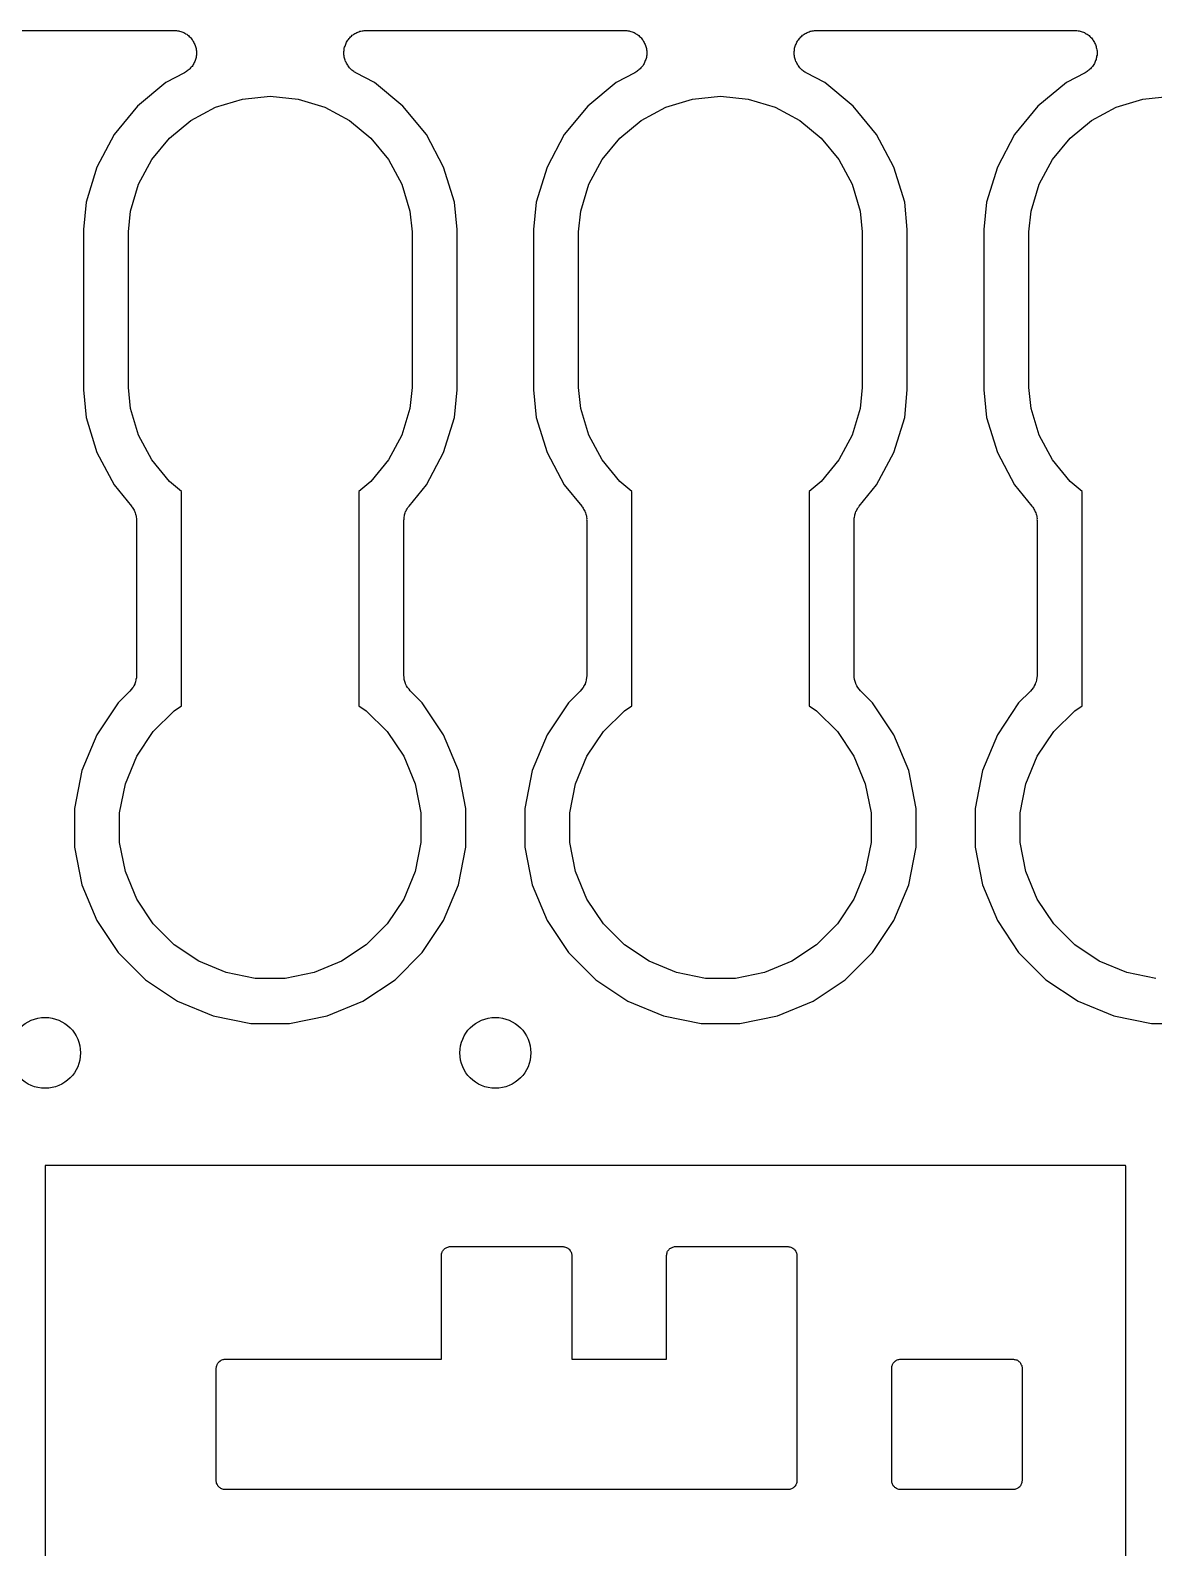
# Model space of a CAD drawing. Extents: x 94.3 to 145.3, y -143.8 to -113.4.
# Drawn here: x 99.61 to 105.95, y -131.06 to -122.5 of the extents above; entities that cross this region are included whole.
import ezdxf

# ---------------------------------------------------------------- set-up
doc = ezdxf.new("R2010")
doc.units = 0
doc.layers.add('BLACK', color=7, linetype='CONTINUOUS')

msp = doc.modelspace()

# ---------------------------------------------------------------- linework, layer by layer
at = {"layer": 'BLACK', "linetype": 'CONTINUOUS'}
for p, q in [((98.9678, -122.503), (100.422, -122.503)), ((100.422, -122.503), (100.424, -122.503)), ((100.424, -122.503), (100.43, -122.504)), ((100.43, -122.504), (100.436, -122.504)), ((100.436, -122.504), (100.442, -122.505)), ((100.442, -122.505), (100.449, -122.506)), ((100.449, -122.506), (100.454, -122.508)), ((100.454, -122.508), (100.46, -122.509)), ((100.46, -122.509), (100.466, -122.511)), ((100.466, -122.511), (100.472, -122.513)), ((100.472, -122.513), (100.478, -122.516)), ((100.478, -122.516), (100.483, -122.519)), ((100.483, -122.519), (100.488, -122.522)), ((100.488, -122.522), (100.494, -122.525)), ((100.494, -122.525), (100.499, -122.529)), ((100.499, -122.529), (100.504, -122.533)), ((100.504, -122.533), (100.508, -122.537)), ((100.508, -122.537), (100.513, -122.541)), ((100.513, -122.541), (100.517, -122.546)), ((101.414, -122.545), (101.418, -122.54)), ((101.418, -122.54), (101.423, -122.536)), ((101.423, -122.536), (101.428, -122.531)), ((101.428, -122.531), (101.433, -122.528)), ((101.433, -122.528), (101.437, -122.524)), ((101.437, -122.524), (101.443, -122.521)), ((101.443, -122.521), (101.448, -122.518)), ((101.448, -122.518), (101.454, -122.515)), ((101.454, -122.515), (101.459, -122.513)), ((101.459, -122.513), (101.465, -122.511)), ((101.465, -122.511), (101.471, -122.508)), ((101.471, -122.508), (101.477, -122.507)), ((101.477, -122.507), (101.483, -122.505)), ((101.483, -122.505), (101.489, -122.505)), ((101.489, -122.505), (101.496, -122.504)), ((101.496, -122.504), (101.502, -122.504)), ((101.502, -122.504), (101.508, -122.503)), ((101.508, -122.503), (102.962, -122.503)), ((102.962, -122.503), (102.964, -122.503)), ((102.964, -122.503), (102.97, -122.504)), ((102.97, -122.504), (102.976, -122.504)), ((102.976, -122.504), (102.982, -122.505)), ((102.982, -122.505), (102.989, -122.506)), ((102.989, -122.506), (102.994, -122.508)), ((102.994, -122.508), (103, -122.509)), ((103, -122.509), (103.006, -122.511)), ((103.006, -122.511), (103.012, -122.513)), ((103.012, -122.513), (103.018, -122.516)), ((103.018, -122.516), (103.023, -122.519)), ((103.023, -122.519), (103.028, -122.522)), ((103.028, -122.522), (103.034, -122.525)), ((103.034, -122.525), (103.039, -122.529)), ((103.039, -122.529), (103.044, -122.533)), ((103.044, -122.533), (103.048, -122.537)), ((103.048, -122.537), (103.053, -122.541)), ((103.053, -122.541), (103.057, -122.546)), ((103.954, -122.545), (103.958, -122.54)), ((103.958, -122.54), (103.963, -122.536)), ((103.963, -122.536), (103.968, -122.531)), ((103.968, -122.531), (103.973, -122.528)), ((103.973, -122.528), (103.977, -122.524)), ((103.977, -122.524), (103.983, -122.521)), ((103.983, -122.521), (103.988, -122.518)), ((103.988, -122.518), (103.994, -122.515)), ((103.994, -122.515), (103.999, -122.513)), ((103.999, -122.513), (104.005, -122.511)), ((104.005, -122.511), (104.011, -122.508)), ((104.011, -122.508), (104.017, -122.507)), ((104.017, -122.507), (104.023, -122.505)), ((104.023, -122.505), (104.029, -122.505)), ((104.029, -122.505), (104.036, -122.504)), ((104.036, -122.504), (104.042, -122.504)), ((104.042, -122.504), (104.048, -122.503)), ((104.048, -122.503), (105.502, -122.503)), ((105.502, -122.503), (105.504, -122.503)), ((105.504, -122.503), (105.51, -122.504)), ((105.51, -122.504), (105.516, -122.504)), ((105.516, -122.504), (105.522, -122.505)), ((105.522, -122.505), (105.529, -122.506)), ((105.529, -122.506), (105.534, -122.508)), ((105.534, -122.508), (105.54, -122.509)), ((105.54, -122.509), (105.546, -122.511)), ((105.546, -122.511), (105.552, -122.513)), ((105.552, -122.513), (105.558, -122.516)), ((105.558, -122.516), (105.563, -122.519)), ((105.563, -122.519), (105.568, -122.522)), ((105.568, -122.522), (105.574, -122.525)), ((105.574, -122.525), (105.579, -122.529)), ((105.579, -122.529), (105.584, -122.533)), ((105.584, -122.533), (105.588, -122.537)), ((105.588, -122.537), (105.593, -122.541)), ((105.593, -122.541), (105.597, -122.546)), ((100.517, -122.546), (100.521, -122.55)), ((100.521, -122.55), (100.525, -122.556)), ((100.525, -122.556), (100.528, -122.56)), ((100.528, -122.56), (100.531, -122.566)), ((100.531, -122.566), (100.535, -122.571)), ((100.535, -122.571), (100.537, -122.577)), ((100.537, -122.577), (100.54, -122.582)), ((100.54, -122.582), (100.542, -122.588)), ((100.542, -122.588), (100.544, -122.594)), ((100.544, -122.594), (100.545, -122.6)), ((100.545, -122.6), (100.547, -122.606)), ((100.547, -122.606), (100.548, -122.612)), ((100.548, -122.612), (100.549, -122.618)), ((100.549, -122.618), (100.549, -122.625)), ((100.549, -122.625), (100.549, -122.631)), ((101.381, -122.623), (101.382, -122.616)), ((101.381, -122.629), (101.381, -122.623)), ((101.381, -122.635), (101.381, -122.629)), ((101.382, -122.616), (101.383, -122.611)), ((101.383, -122.604), (101.385, -122.598)), ((101.383, -122.611), (101.383, -122.604)), ((101.385, -122.598), (101.387, -122.592)), ((101.387, -122.592), (101.389, -122.587)), ((101.389, -122.587), (101.391, -122.581)), ((101.391, -122.581), (101.394, -122.575)), ((101.394, -122.575), (101.396, -122.569)), ((101.396, -122.569), (101.4, -122.564)), ((101.4, -122.564), (101.402, -122.559)), ((101.402, -122.559), (101.407, -122.554)), ((101.407, -122.554), (101.41, -122.549)), ((101.41, -122.549), (101.414, -122.545)), ((103.057, -122.546), (103.061, -122.55)), ((103.061, -122.55), (103.065, -122.556)), ((103.065, -122.556), (103.068, -122.56)), ((103.068, -122.56), (103.071, -122.566)), ((103.071, -122.566), (103.075, -122.571)), ((103.075, -122.571), (103.077, -122.577)), ((103.077, -122.577), (103.08, -122.582)), ((103.08, -122.582), (103.082, -122.588)), ((103.082, -122.588), (103.084, -122.594)), ((103.084, -122.594), (103.085, -122.6)), ((103.085, -122.6), (103.087, -122.606)), ((103.087, -122.606), (103.088, -122.612)), ((103.088, -122.612), (103.089, -122.618)), ((103.089, -122.618), (103.089, -122.625)), ((103.089, -122.625), (103.089, -122.631)), ((103.921, -122.623), (103.922, -122.616)), ((103.921, -122.629), (103.921, -122.623)), ((103.921, -122.635), (103.921, -122.629)), ((103.922, -122.616), (103.923, -122.611)), ((103.923, -122.604), (103.925, -122.598)), ((103.923, -122.611), (103.923, -122.604)), ((103.925, -122.598), (103.927, -122.592)), ((103.927, -122.592), (103.929, -122.587)), ((103.929, -122.587), (103.931, -122.581)), ((103.931, -122.581), (103.934, -122.575)), ((103.934, -122.575), (103.936, -122.569)), ((103.936, -122.569), (103.94, -122.564)), ((103.94, -122.564), (103.942, -122.559)), ((103.942, -122.559), (103.947, -122.554)), ((103.947, -122.554), (103.95, -122.549)), ((103.95, -122.549), (103.954, -122.545)), ((105.597, -122.546), (105.601, -122.55)), ((105.601, -122.55), (105.605, -122.556)), ((105.605, -122.556), (105.608, -122.56)), ((105.608, -122.56), (105.611, -122.566)), ((105.611, -122.566), (105.615, -122.571)), ((105.615, -122.571), (105.617, -122.577)), ((105.617, -122.577), (105.62, -122.582)), ((105.62, -122.582), (105.622, -122.588)), ((105.622, -122.588), (105.624, -122.594)), ((105.624, -122.594), (105.625, -122.6)), ((105.625, -122.6), (105.627, -122.606)), ((105.627, -122.606), (105.628, -122.612)), ((105.628, -122.612), (105.629, -122.618)), ((105.629, -122.618), (105.629, -122.625)), ((105.629, -122.625), (105.629, -122.631)), ((100.516, -122.715), (100.512, -122.72)), ((100.52, -122.711), (100.516, -122.715)), ((100.524, -122.706), (100.52, -122.711)), ((100.528, -122.701), (100.524, -122.706)), ((100.531, -122.695), (100.528, -122.701)), ((100.534, -122.69), (100.531, -122.695)), ((100.536, -122.685), (100.534, -122.69)), ((100.539, -122.679), (100.536, -122.685)), ((100.541, -122.673), (100.539, -122.679)), ((100.544, -122.667), (100.541, -122.673)), ((100.545, -122.661), (100.544, -122.667)), ((100.547, -122.656), (100.545, -122.661)), ((100.549, -122.643), (100.547, -122.649)), ((100.547, -122.649), (100.547, -122.656)), ((100.549, -122.631), (100.549, -122.637)), ((100.549, -122.637), (100.549, -122.643)), ((101.381, -122.641), (101.381, -122.635)), ((101.382, -122.647), (101.381, -122.641)), ((101.383, -122.654), (101.382, -122.647)), ((101.385, -122.66), (101.383, -122.654)), ((101.386, -122.666), (101.385, -122.66)), ((101.388, -122.671), (101.386, -122.666)), ((101.39, -122.678), (101.388, -122.671)), ((101.393, -122.683), (101.39, -122.678)), ((101.395, -122.689), (101.393, -122.683)), ((101.399, -122.694), (101.395, -122.689)), ((101.402, -122.7), (101.399, -122.694)), ((101.405, -122.704), (101.402, -122.7)), ((101.409, -122.709), (101.405, -122.704)), ((101.413, -122.714), (101.409, -122.709)), ((101.417, -122.719), (101.413, -122.714)), ((103.056, -122.715), (103.052, -122.72)), ((103.06, -122.711), (103.056, -122.715)), ((103.064, -122.706), (103.06, -122.711)), ((103.068, -122.701), (103.064, -122.706)), ((103.071, -122.695), (103.068, -122.701)), ((103.074, -122.69), (103.071, -122.695)), ((103.076, -122.685), (103.074, -122.69)), ((103.079, -122.679), (103.076, -122.685)), ((103.081, -122.673), (103.079, -122.679)), ((103.084, -122.667), (103.081, -122.673)), ((103.085, -122.661), (103.084, -122.667)), ((103.087, -122.656), (103.085, -122.661)), ((103.089, -122.643), (103.087, -122.649)), ((103.087, -122.649), (103.087, -122.656)), ((103.089, -122.631), (103.089, -122.637)), ((103.089, -122.637), (103.089, -122.643)), ((103.921, -122.641), (103.921, -122.635)), ((103.922, -122.647), (103.921, -122.641)), ((103.923, -122.654), (103.922, -122.647)), ((103.925, -122.66), (103.923, -122.654)), ((103.926, -122.666), (103.925, -122.66)), ((103.928, -122.671), (103.926, -122.666)), ((103.93, -122.678), (103.928, -122.671)), ((103.933, -122.683), (103.93, -122.678)), ((103.935, -122.689), (103.933, -122.683)), ((103.939, -122.694), (103.935, -122.689)), ((103.942, -122.7), (103.939, -122.694)), ((103.945, -122.704), (103.942, -122.7)), ((103.949, -122.709), (103.945, -122.704)), ((103.953, -122.714), (103.949, -122.709)), ((103.957, -122.719), (103.953, -122.714)), ((105.596, -122.715), (105.592, -122.72)), ((105.6, -122.711), (105.596, -122.715)), ((105.604, -122.706), (105.6, -122.711)), ((105.608, -122.701), (105.604, -122.706)), ((105.611, -122.695), (105.608, -122.701)), ((105.614, -122.69), (105.611, -122.695)), ((105.616, -122.685), (105.614, -122.69)), ((105.619, -122.679), (105.616, -122.685)), ((105.621, -122.673), (105.619, -122.679)), ((105.624, -122.667), (105.621, -122.673)), ((105.625, -122.661), (105.624, -122.667)), ((105.627, -122.656), (105.625, -122.661)), ((105.629, -122.643), (105.627, -122.649)), ((105.627, -122.649), (105.627, -122.656)), ((105.629, -122.631), (105.629, -122.637)), ((105.629, -122.637), (105.629, -122.643)), ((100.377, -122.798), (100.216, -122.93)), ((100.482, -122.742), (100.377, -122.798)), ((100.487, -122.739), (100.482, -122.742)), ((100.493, -122.736), (100.487, -122.739)), ((100.497, -122.732), (100.493, -122.736)), ((100.503, -122.728), (100.497, -122.732)), ((100.507, -122.724), (100.503, -122.728)), ((100.512, -122.72), (100.507, -122.724)), ((101.422, -122.723), (101.417, -122.719)), ((101.426, -122.727), (101.422, -122.723)), ((101.431, -122.731), (101.426, -122.727)), ((101.436, -122.735), (101.431, -122.731)), ((101.441, -122.738), (101.436, -122.735)), ((101.446, -122.741), (101.441, -122.738)), ((101.448, -122.742), (101.446, -122.741)), ((101.553, -122.798), (101.448, -122.742)), ((101.714, -122.93), (101.553, -122.798)), ((102.917, -122.798), (102.756, -122.93)), ((103.022, -122.742), (102.917, -122.798)), ((103.027, -122.739), (103.022, -122.742)), ((103.033, -122.736), (103.027, -122.739)), ((103.037, -122.732), (103.033, -122.736)), ((103.043, -122.728), (103.037, -122.732)), ((103.047, -122.724), (103.043, -122.728)), ((103.052, -122.72), (103.047, -122.724)), ((103.962, -122.723), (103.957, -122.719)), ((103.966, -122.727), (103.962, -122.723)), ((103.971, -122.731), (103.966, -122.727)), ((103.976, -122.735), (103.971, -122.731)), ((103.981, -122.738), (103.976, -122.735)), ((103.986, -122.741), (103.981, -122.738)), ((103.988, -122.742), (103.986, -122.741)), ((104.093, -122.798), (103.988, -122.742)), ((104.254, -122.93), (104.093, -122.798)), ((105.457, -122.798), (105.296, -122.93)), ((105.562, -122.742), (105.457, -122.798)), ((105.567, -122.739), (105.562, -122.742)), ((105.573, -122.736), (105.567, -122.739)), ((105.577, -122.732), (105.573, -122.736)), ((105.583, -122.728), (105.577, -122.732)), ((105.587, -122.724), (105.583, -122.728)), ((105.592, -122.72), (105.587, -122.724)), ((100.808, -122.891), (100.965, -122.875)), ((100.965, -122.875), (101.122, -122.891)), ((103.348, -122.891), (103.505, -122.875)), ((103.505, -122.875), (103.662, -122.891)), ((105.888, -122.891), (106.045, -122.875)), ((100.216, -122.93), (100.084, -123.091)), ((100.518, -123.011), (100.657, -122.936)), ((100.657, -122.936), (100.808, -122.891)), ((101.122, -122.891), (101.273, -122.936)), ((101.273, -122.936), (101.412, -123.011)), ((101.846, -123.091), (101.714, -122.93)), ((102.756, -122.93), (102.624, -123.091)), ((103.058, -123.011), (103.197, -122.936)), ((103.197, -122.936), (103.348, -122.891)), ((103.662, -122.891), (103.813, -122.936)), ((103.813, -122.936), (103.952, -123.011)), ((104.386, -123.091), (104.254, -122.93)), ((105.296, -122.93), (105.164, -123.091)), ((105.598, -123.011), (105.737, -122.936)), ((105.737, -122.936), (105.888, -122.891)), ((100.397, -123.111), (100.518, -123.011)), ((101.412, -123.011), (101.533, -123.111)), ((102.937, -123.111), (103.058, -123.011)), ((103.952, -123.011), (104.073, -123.111)), ((105.477, -123.111), (105.598, -123.011)), ((100.084, -123.091), (99.9865, -123.274)), ((100.297, -123.232), (100.397, -123.111)), ((101.533, -123.111), (101.633, -123.232)), ((101.943, -123.274), (101.846, -123.091)), ((102.624, -123.091), (102.527, -123.274)), ((102.837, -123.232), (102.937, -123.111)), ((104.073, -123.111), (104.173, -123.232)), ((104.483, -123.274), (104.386, -123.091)), ((105.164, -123.091), (105.067, -123.274)), ((105.377, -123.232), (105.477, -123.111)), ((99.9865, -123.274), (99.9262, -123.472)), ((100.222, -123.371), (100.297, -123.232)), ((101.633, -123.232), (101.708, -123.371)), ((102.004, -123.472), (101.943, -123.274)), ((102.527, -123.274), (102.466, -123.472)), ((102.762, -123.371), (102.837, -123.232)), ((104.173, -123.232), (104.248, -123.371)), ((104.544, -123.472), (104.483, -123.274)), ((105.067, -123.274), (105.006, -123.472)), ((105.302, -123.371), (105.377, -123.232)), ((100.177, -123.522), (100.222, -123.371)), ((101.708, -123.371), (101.753, -123.522)), ((102.717, -123.522), (102.762, -123.371)), ((104.248, -123.371), (104.293, -123.522)), ((105.257, -123.522), (105.302, -123.371)), ((99.9262, -123.472), (99.911, -123.627)), ((102.019, -123.627), (102.004, -123.472)), ((102.466, -123.472), (102.451, -123.627)), ((104.559, -123.627), (104.544, -123.472)), ((105.006, -123.472), (104.991, -123.627)), ((100.165, -123.64), (100.177, -123.522)), ((101.753, -123.522), (101.765, -123.64)), ((102.705, -123.64), (102.717, -123.522)), ((104.293, -123.522), (104.305, -123.64)), ((105.245, -123.64), (105.257, -123.522)), ((99.911, -123.627), (99.911, -124.531)), ((100.165, -124.518), (100.165, -123.64)), ((101.765, -123.64), (101.765, -124.518)), ((102.019, -124.531), (102.019, -123.627)), ((102.451, -123.627), (102.451, -124.531)), ((102.705, -124.518), (102.705, -123.64)), ((104.305, -123.64), (104.305, -124.518)), ((104.559, -124.531), (104.559, -123.627)), ((104.991, -123.627), (104.991, -124.531)), ((105.245, -124.518), (105.245, -123.64)), ((99.911, -124.531), (99.9262, -124.686)), ((100.177, -124.636), (100.165, -124.518)), ((101.765, -124.518), (101.753, -124.636)), ((102.004, -124.686), (102.019, -124.531)), ((102.451, -124.531), (102.466, -124.686)), ((102.717, -124.636), (102.705, -124.518)), ((104.305, -124.518), (104.293, -124.636)), ((104.544, -124.686), (104.559, -124.531)), ((104.991, -124.531), (105.006, -124.686)), ((105.257, -124.636), (105.245, -124.518)), ((100.222, -124.787), (100.177, -124.636)), ((101.753, -124.636), (101.708, -124.787)), ((102.762, -124.787), (102.717, -124.636)), ((104.293, -124.636), (104.248, -124.787)), ((105.302, -124.787), (105.257, -124.636)), ((99.9262, -124.686), (99.9865, -124.884)), ((101.943, -124.884), (102.004, -124.686)), ((102.466, -124.686), (102.527, -124.884)), ((104.483, -124.884), (104.544, -124.686)), ((105.006, -124.686), (105.067, -124.884)), ((100.297, -124.926), (100.222, -124.787)), ((101.708, -124.787), (101.633, -124.926)), ((102.837, -124.926), (102.762, -124.787)), ((104.248, -124.787), (104.173, -124.926)), ((105.377, -124.926), (105.302, -124.787)), ((99.9865, -124.884), (100.084, -125.067)), ((100.397, -125.047), (100.297, -124.926)), ((101.633, -124.926), (101.533, -125.047)), ((101.846, -125.067), (101.943, -124.884)), ((102.527, -124.884), (102.624, -125.067)), ((102.937, -125.047), (102.837, -124.926)), ((104.173, -124.926), (104.073, -125.047)), ((104.386, -125.067), (104.483, -124.884)), ((105.067, -124.884), (105.164, -125.067)), ((105.477, -125.047), (105.377, -124.926)), ((100.084, -125.067), (100.182, -125.187)), ((100.465, -125.104), (100.397, -125.047)), ((100.465, -126.312), (100.465, -125.104)), ((101.533, -125.047), (101.465, -125.104)), ((101.465, -125.104), (101.465, -126.312)), ((101.748, -125.187), (101.846, -125.067)), ((102.624, -125.067), (102.722, -125.187)), ((103.005, -125.104), (102.937, -125.047)), ((103.005, -126.312), (103.005, -125.104)), ((104.073, -125.047), (104.005, -125.104)), ((104.005, -125.104), (104.005, -126.312)), ((104.288, -125.187), (104.386, -125.067)), ((105.164, -125.067), (105.262, -125.187)), ((105.545, -125.104), (105.477, -125.047)), ((105.545, -126.312), (105.545, -125.104)), ((100.182, -125.187), (100.183, -125.188)), ((100.183, -125.188), (100.186, -125.193)), ((100.186, -125.193), (100.19, -125.197)), ((100.19, -125.197), (100.193, -125.203)), ((101.738, -125.201), (101.741, -125.195)), ((101.741, -125.195), (101.745, -125.191)), ((101.745, -125.191), (101.748, -125.187)), ((102.722, -125.187), (102.723, -125.188)), ((102.723, -125.188), (102.726, -125.193)), ((102.726, -125.193), (102.73, -125.197)), ((102.73, -125.197), (102.733, -125.203)), ((104.278, -125.201), (104.281, -125.195)), ((104.281, -125.195), (104.285, -125.191)), ((104.285, -125.191), (104.288, -125.187)), ((105.262, -125.187), (105.263, -125.188)), ((105.263, -125.188), (105.266, -125.193)), ((105.266, -125.193), (105.27, -125.197)), ((105.27, -125.197), (105.273, -125.203)), ((100.193, -125.203), (100.197, -125.209)), ((100.197, -125.209), (100.199, -125.214)), ((100.199, -125.214), (100.201, -125.219)), ((100.201, -125.219), (100.203, -125.225)), ((100.203, -125.225), (100.206, -125.232)), ((100.206, -125.232), (100.207, -125.237)), ((100.207, -125.237), (100.209, -125.242)), ((100.209, -125.242), (100.209, -125.249)), ((100.209, -125.249), (100.211, -125.256)), ((100.211, -125.256), (100.21, -125.262)), ((100.21, -125.262), (100.211, -125.267)), ((100.211, -125.267), (100.211, -126.14)), ((101.719, -125.265), (101.72, -125.26)), ((101.719, -125.267), (101.719, -125.265)), ((101.719, -126.14), (101.719, -125.267)), ((101.72, -125.254), (101.721, -125.248)), ((101.72, -125.26), (101.72, -125.254)), ((101.721, -125.248), (101.722, -125.241)), ((101.722, -125.241), (101.723, -125.235)), ((101.723, -125.235), (101.725, -125.23)), ((101.725, -125.23), (101.727, -125.224)), ((101.727, -125.224), (101.729, -125.217)), ((101.729, -125.217), (101.732, -125.212)), ((101.732, -125.212), (101.734, -125.207)), ((101.734, -125.207), (101.738, -125.201)), ((102.733, -125.203), (102.737, -125.209)), ((102.737, -125.209), (102.739, -125.214)), ((102.739, -125.214), (102.741, -125.219)), ((102.741, -125.219), (102.743, -125.225)), ((102.743, -125.225), (102.746, -125.232)), ((102.746, -125.232), (102.747, -125.237)), ((102.747, -125.237), (102.749, -125.242)), ((102.749, -125.242), (102.749, -125.249)), ((102.749, -125.249), (102.751, -125.256)), ((102.751, -125.256), (102.75, -125.262)), ((102.75, -125.262), (102.751, -125.267)), ((102.751, -125.267), (102.751, -126.14)), ((104.259, -125.265), (104.26, -125.26)), ((104.259, -125.267), (104.259, -125.265)), ((104.259, -126.14), (104.259, -125.267)), ((104.26, -125.254), (104.261, -125.248)), ((104.26, -125.26), (104.26, -125.254)), ((104.261, -125.248), (104.262, -125.241)), ((104.262, -125.241), (104.263, -125.235)), ((104.263, -125.235), (104.265, -125.23)), ((104.265, -125.23), (104.267, -125.224)), ((104.267, -125.224), (104.269, -125.217)), ((104.269, -125.217), (104.272, -125.212)), ((104.272, -125.212), (104.274, -125.207)), ((104.274, -125.207), (104.278, -125.201)), ((105.273, -125.203), (105.277, -125.209)), ((105.277, -125.209), (105.279, -125.214)), ((105.279, -125.214), (105.281, -125.219)), ((105.281, -125.219), (105.283, -125.225)), ((105.283, -125.225), (105.286, -125.232)), ((105.286, -125.232), (105.287, -125.237)), ((105.287, -125.237), (105.289, -125.242)), ((105.289, -125.242), (105.289, -125.249)), ((105.289, -125.249), (105.291, -125.256)), ((105.291, -125.256), (105.29, -125.262)), ((105.29, -125.262), (105.291, -125.267)), ((105.291, -125.267), (105.291, -126.14)), ((100.181, -126.221), (100.174, -126.23)), ((100.189, -126.212), (100.181, -126.221)), ((100.19, -126.211), (100.189, -126.211)), ((100.189, -126.211), (100.189, -126.212)), ((100.195, -126.2), (100.19, -126.211)), ((100.201, -126.19), (100.195, -126.2)), ((100.205, -126.178), (100.201, -126.189)), ((100.201, -126.189), (100.201, -126.189)), ((100.201, -126.189), (100.201, -126.19)), ((100.208, -126.167), (100.205, -126.178)), ((100.21, -126.154), (100.208, -126.165)), ((100.208, -126.165), (100.208, -126.166)), ((100.208, -126.166), (100.208, -126.167)), ((100.211, -126.142), (100.21, -126.154)), ((100.211, -126.14), (100.211, -126.141)), ((100.211, -126.141), (100.211, -126.141)), ((100.211, -126.141), (100.211, -126.141)), ((100.211, -126.141), (100.211, -126.142)), ((101.72, -126.152), (101.719, -126.14)), ((101.721, -126.163), (101.72, -126.152)), ((101.721, -126.164), (101.721, -126.163)), ((101.721, -126.165), (101.721, -126.164)), ((101.725, -126.176), (101.721, -126.165)), ((101.728, -126.187), (101.725, -126.176)), ((101.728, -126.188), (101.728, -126.187)), ((101.729, -126.188), (101.728, -126.188)), ((101.734, -126.199), (101.729, -126.188)), ((101.739, -126.209), (101.734, -126.199)), ((101.74, -126.21), (101.739, -126.209)), ((101.748, -126.219), (101.74, -126.21)), ((101.74, -126.21), (101.74, -126.21)), ((101.755, -126.229), (101.748, -126.219)), ((102.721, -126.221), (102.714, -126.23)), ((102.729, -126.212), (102.721, -126.221)), ((102.73, -126.211), (102.729, -126.211)), ((102.729, -126.211), (102.729, -126.212)), ((102.735, -126.2), (102.73, -126.211)), ((102.741, -126.19), (102.735, -126.2)), ((102.745, -126.178), (102.741, -126.189)), ((102.741, -126.189), (102.741, -126.189)), ((102.741, -126.189), (102.741, -126.19)), ((102.748, -126.167), (102.745, -126.178)), ((102.75, -126.154), (102.748, -126.165)), ((102.748, -126.165), (102.748, -126.166)), ((102.748, -126.166), (102.748, -126.167)), ((102.751, -126.142), (102.75, -126.154)), ((102.751, -126.14), (102.751, -126.141)), ((102.751, -126.141), (102.751, -126.141)), ((102.751, -126.141), (102.751, -126.141)), ((102.751, -126.141), (102.751, -126.142)), ((104.26, -126.152), (104.259, -126.14)), ((104.261, -126.163), (104.26, -126.152)), ((104.261, -126.164), (104.261, -126.163)), ((104.261, -126.165), (104.261, -126.164)), ((104.265, -126.176), (104.261, -126.165)), ((104.268, -126.187), (104.265, -126.176)), ((104.268, -126.188), (104.268, -126.187)), ((104.269, -126.188), (104.268, -126.188)), ((104.274, -126.199), (104.269, -126.188)), ((104.279, -126.209), (104.274, -126.199)), ((104.28, -126.21), (104.279, -126.209)), ((104.288, -126.219), (104.28, -126.21)), ((104.28, -126.21), (104.28, -126.21)), ((104.295, -126.229), (104.288, -126.219)), ((105.261, -126.221), (105.254, -126.23)), ((105.269, -126.212), (105.261, -126.221)), ((105.27, -126.211), (105.269, -126.211)), ((105.269, -126.211), (105.269, -126.212)), ((105.275, -126.2), (105.27, -126.211)), ((105.281, -126.19), (105.275, -126.2)), ((105.285, -126.178), (105.281, -126.189)), ((105.281, -126.189), (105.281, -126.189)), ((105.281, -126.189), (105.281, -126.19)), ((105.288, -126.167), (105.285, -126.178)), ((105.29, -126.154), (105.288, -126.165)), ((105.288, -126.165), (105.288, -126.166)), ((105.288, -126.166), (105.288, -126.167)), ((105.291, -126.142), (105.29, -126.154)), ((105.291, -126.14), (105.291, -126.141)), ((105.291, -126.141), (105.291, -126.141)), ((105.291, -126.141), (105.291, -126.141)), ((105.291, -126.141), (105.291, -126.142)), ((100.107, -126.296), (99.9866, -126.477)), ((100.174, -126.23), (100.107, -126.296)), ((101.756, -126.23), (101.755, -126.229)), ((101.823, -126.296), (101.756, -126.23)), ((101.756, -126.23), (101.756, -126.23)), ((101.756, -126.23), (101.756, -126.23)), ((101.756, -126.23), (101.756, -126.23)), ((101.943, -126.477), (101.823, -126.296)), ((102.647, -126.296), (102.527, -126.477)), ((102.714, -126.23), (102.647, -126.296)), ((104.296, -126.23), (104.295, -126.229)), ((104.363, -126.296), (104.296, -126.23)), ((104.296, -126.23), (104.296, -126.23)), ((104.296, -126.23), (104.296, -126.23)), ((104.296, -126.23), (104.296, -126.23)), ((104.483, -126.477), (104.363, -126.296)), ((105.187, -126.296), (105.067, -126.477)), ((105.254, -126.23), (105.187, -126.296)), ((100.305, -126.458), (100.423, -126.34)), ((100.423, -126.34), (100.465, -126.312)), ((101.465, -126.312), (101.507, -126.34)), ((101.507, -126.34), (101.625, -126.458)), ((102.845, -126.458), (102.963, -126.34)), ((102.963, -126.34), (103.005, -126.312)), ((104.005, -126.312), (104.047, -126.34)), ((104.047, -126.34), (104.165, -126.458)), ((105.385, -126.458), (105.503, -126.34)), ((105.503, -126.34), (105.545, -126.312)), ((99.9866, -126.477), (99.9034, -126.678)), ((100.212, -126.597), (100.305, -126.458)), ((101.625, -126.458), (101.718, -126.597)), ((102.027, -126.678), (101.943, -126.477)), ((102.527, -126.477), (102.443, -126.678)), ((102.752, -126.597), (102.845, -126.458)), ((104.165, -126.458), (104.258, -126.597)), ((104.567, -126.678), (104.483, -126.477)), ((105.067, -126.477), (104.983, -126.678)), ((105.292, -126.597), (105.385, -126.458)), ((100.148, -126.752), (100.212, -126.597)), ((101.718, -126.597), (101.782, -126.752)), ((102.688, -126.752), (102.752, -126.597)), ((104.258, -126.597), (104.322, -126.752)), ((105.228, -126.752), (105.292, -126.597)), ((99.9034, -126.678), (99.861, -126.891)), ((102.069, -126.891), (102.027, -126.678)), ((102.443, -126.678), (102.401, -126.891)), ((104.609, -126.891), (104.567, -126.678)), ((104.983, -126.678), (104.941, -126.891)), ((100.115, -126.916), (100.148, -126.752)), ((101.782, -126.752), (101.815, -126.916)), ((102.655, -126.916), (102.688, -126.752)), ((104.322, -126.752), (104.355, -126.916)), ((105.195, -126.916), (105.228, -126.752)), ((99.861, -126.891), (99.861, -127.109)), ((102.069, -127.109), (102.069, -126.891)), ((102.401, -126.891), (102.401, -127.109)), ((104.609, -127.109), (104.609, -126.891)), ((104.941, -126.891), (104.941, -127.109)), ((100.115, -127.084), (100.115, -126.916)), ((101.815, -126.916), (101.815, -127.084)), ((102.655, -127.084), (102.655, -126.916)), ((104.355, -126.916), (104.355, -127.084)), ((105.195, -127.084), (105.195, -126.916)), ((99.861, -127.109), (99.9034, -127.322)), ((100.148, -127.248), (100.115, -127.084)), ((101.815, -127.084), (101.782, -127.248)), ((102.027, -127.322), (102.069, -127.109)), ((102.401, -127.109), (102.443, -127.322)), ((102.688, -127.248), (102.655, -127.084)), ((104.355, -127.084), (104.322, -127.248)), ((104.567, -127.322), (104.609, -127.109)), ((104.941, -127.109), (104.983, -127.322)), ((105.228, -127.248), (105.195, -127.084)), ((100.212, -127.403), (100.148, -127.248)), ((101.782, -127.248), (101.718, -127.403)), ((102.752, -127.403), (102.688, -127.248)), ((104.322, -127.248), (104.258, -127.403)), ((105.292, -127.403), (105.228, -127.248)), ((99.9034, -127.322), (99.9866, -127.523)), ((101.943, -127.523), (102.027, -127.322)), ((102.443, -127.322), (102.527, -127.523)), ((104.483, -127.523), (104.567, -127.322)), ((104.983, -127.322), (105.067, -127.523)), ((100.305, -127.542), (100.212, -127.403)), ((101.718, -127.403), (101.625, -127.542)), ((102.845, -127.542), (102.752, -127.403)), ((104.258, -127.403), (104.165, -127.542)), ((105.385, -127.542), (105.292, -127.403)), ((99.9866, -127.523), (100.107, -127.704)), ((100.423, -127.66), (100.305, -127.542)), ((101.625, -127.542), (101.507, -127.66)), ((101.823, -127.704), (101.943, -127.523)), ((102.527, -127.523), (102.647, -127.704)), ((102.963, -127.66), (102.845, -127.542)), ((104.165, -127.542), (104.047, -127.66)), ((104.363, -127.704), (104.483, -127.523)), ((105.067, -127.523), (105.187, -127.704)), ((105.503, -127.66), (105.385, -127.542)), ((100.562, -127.753), (100.423, -127.66)), ((101.507, -127.66), (101.368, -127.753)), ((103.102, -127.753), (102.963, -127.66)), ((104.047, -127.66), (103.908, -127.753)), ((105.642, -127.753), (105.503, -127.66)), ((100.107, -127.704), (100.261, -127.858)), ((100.717, -127.817), (100.562, -127.753)), ((101.368, -127.753), (101.213, -127.817)), ((101.669, -127.858), (101.823, -127.704)), ((102.647, -127.704), (102.801, -127.858)), ((103.257, -127.817), (103.102, -127.753)), ((103.908, -127.753), (103.753, -127.817)), ((104.209, -127.858), (104.363, -127.704)), ((105.187, -127.704), (105.341, -127.858)), ((105.797, -127.817), (105.642, -127.753)), ((100.881, -127.85), (100.717, -127.817)), ((101.049, -127.85), (100.881, -127.85)), ((101.213, -127.817), (101.049, -127.85)), ((103.421, -127.85), (103.257, -127.817)), ((103.589, -127.85), (103.421, -127.85)), ((103.753, -127.817), (103.589, -127.85)), ((105.961, -127.85), (105.797, -127.817)), ((100.261, -127.858), (100.442, -127.978)), ((101.488, -127.978), (101.669, -127.858)), ((102.801, -127.858), (102.982, -127.978)), ((104.028, -127.978), (104.209, -127.858)), ((105.341, -127.858), (105.522, -127.978)), ((100.442, -127.978), (100.643, -128.062)), ((101.287, -128.062), (101.488, -127.978)), ((102.982, -127.978), (103.183, -128.062)), ((103.827, -128.062), (104.028, -127.978)), ((105.522, -127.978), (105.723, -128.062)), ((100.643, -128.062), (100.856, -128.104)), ((100.856, -128.104), (101.074, -128.104)), ((101.074, -128.104), (101.287, -128.062)), ((103.183, -128.062), (103.396, -128.104)), ((103.396, -128.104), (103.614, -128.104)), ((103.614, -128.104), (103.827, -128.062)), ((105.723, -128.062), (105.936, -128.104)), ((105.936, -128.104), (106.154, -128.104)), ((99.6956, -128.906), (99.695, -128.911)), ((99.695, -128.911), (99.695, -135.658)), ((99.7012, -128.905), (99.6956, -128.906)), ((105.785, -128.905), (99.7012, -128.905)), ((105.79, -128.906), (105.785, -128.905)), ((105.791, -128.911), (105.79, -128.906)), ((105.791, -135.709), (105.791, -128.911)), ((101.935, -129.393), (101.937, -129.389)), ((101.937, -129.389), (101.94, -129.385)), ((101.94, -129.385), (101.943, -129.381)), ((101.94, -129.385), (101.94, -129.385)), ((101.94, -129.385), (101.94, -129.385)), ((101.943, -129.381), (101.946, -129.378)), ((101.946, -129.377), (101.95, -129.374)), ((101.946, -129.378), (101.946, -129.377)), ((101.946, -129.377), (101.946, -129.377)), ((101.95, -129.374), (101.953, -129.371)), ((101.953, -129.371), (101.953, -129.371)), ((101.953, -129.371), (101.954, -129.371)), ((101.954, -129.371), (101.958, -129.369)), ((101.958, -129.369), (101.962, -129.367)), ((101.962, -129.367), (101.967, -129.365)), ((101.962, -129.367), (101.962, -129.367)), ((101.962, -129.367), (101.962, -129.367)), ((101.967, -129.365), (101.971, -129.364)), ((101.971, -129.364), (101.971, -129.364)), ((101.971, -129.364), (101.972, -129.364)), ((101.972, -129.364), (101.976, -129.363)), ((101.976, -129.363), (101.981, -129.363)), ((101.981, -129.363), (102.616, -129.363)), ((102.616, -129.363), (102.616, -129.363)), ((102.616, -129.363), (102.616, -129.363)), ((102.616, -129.363), (102.616, -129.363)), ((102.616, -129.363), (102.617, -129.363)), ((102.617, -129.363), (102.621, -129.364)), ((102.621, -129.364), (102.626, -129.364)), ((102.626, -129.364), (102.626, -129.364)), ((102.626, -129.364), (102.626, -129.364)), ((102.626, -129.364), (102.631, -129.366)), ((102.631, -129.366), (102.635, -129.367)), ((102.635, -129.367), (102.636, -129.367)), ((102.636, -129.367), (102.636, -129.367)), ((102.636, -129.367), (102.64, -129.369)), ((102.64, -129.369), (102.644, -129.372)), ((102.644, -129.372), (102.644, -129.372)), ((102.644, -129.372), (102.644, -129.372)), ((102.644, -129.372), (102.648, -129.375)), ((102.648, -129.375), (102.651, -129.378)), ((102.651, -129.378), (102.652, -129.378)), ((102.652, -129.378), (102.652, -129.378)), ((102.652, -129.378), (102.655, -129.382)), ((102.655, -129.382), (102.658, -129.385)), ((102.658, -129.385), (102.658, -129.385)), ((102.658, -129.385), (102.658, -129.386)), ((102.658, -129.386), (102.66, -129.39)), ((102.66, -129.39), (102.662, -129.394)), ((103.205, -129.393), (103.207, -129.389)), ((103.207, -129.389), (103.21, -129.385)), ((103.21, -129.385), (103.213, -129.381)), ((103.21, -129.385), (103.21, -129.385)), ((103.21, -129.385), (103.21, -129.385)), ((103.213, -129.381), (103.216, -129.378)), ((103.216, -129.377), (103.22, -129.374)), ((103.216, -129.378), (103.216, -129.377)), ((103.216, -129.377), (103.216, -129.377)), ((103.22, -129.374), (103.223, -129.371)), ((103.223, -129.371), (103.223, -129.371)), ((103.223, -129.371), (103.224, -129.371)), ((103.224, -129.371), (103.228, -129.369)), ((103.228, -129.369), (103.232, -129.367)), ((103.232, -129.367), (103.237, -129.365)), ((103.232, -129.367), (103.232, -129.367)), ((103.232, -129.367), (103.232, -129.367)), ((103.237, -129.365), (103.241, -129.364)), ((103.241, -129.364), (103.241, -129.364)), ((103.241, -129.364), (103.242, -129.364)), ((103.242, -129.364), (103.246, -129.363)), ((103.246, -129.363), (103.251, -129.363)), ((103.251, -129.363), (103.886, -129.363)), ((103.886, -129.363), (103.886, -129.363)), ((103.886, -129.363), (103.886, -129.363)), ((103.886, -129.363), (103.886, -129.363)), ((103.886, -129.363), (103.887, -129.363)), ((103.887, -129.363), (103.891, -129.364)), ((103.891, -129.364), (103.896, -129.364)), ((103.896, -129.364), (103.896, -129.364)), ((103.896, -129.364), (103.896, -129.364)), ((103.896, -129.364), (103.901, -129.366)), ((103.901, -129.366), (103.905, -129.367)), ((103.905, -129.367), (103.906, -129.367)), ((103.906, -129.367), (103.906, -129.367)), ((103.906, -129.367), (103.91, -129.369)), ((103.91, -129.369), (103.914, -129.372)), ((103.914, -129.372), (103.914, -129.372)), ((103.914, -129.372), (103.914, -129.372)), ((103.914, -129.372), (103.918, -129.375)), ((103.918, -129.375), (103.921, -129.378)), ((103.921, -129.378), (103.922, -129.378)), ((103.922, -129.378), (103.922, -129.378)), ((103.922, -129.378), (103.925, -129.382)), ((103.925, -129.382), (103.928, -129.385)), ((103.928, -129.385), (103.928, -129.385)), ((103.928, -129.385), (103.928, -129.386)), ((103.928, -129.386), (103.93, -129.39)), ((103.93, -129.39), (103.932, -129.394)), ((101.931, -129.412), (101.932, -129.408)), ((101.931, -129.413), (101.931, -129.412)), ((101.931, -129.998), (101.931, -129.413)), ((101.931, -129.413), (101.931, -129.413)), ((101.931, -129.413), (101.931, -129.413)), ((101.931, -129.413), (101.931, -129.413)), ((101.932, -129.403), (101.934, -129.398)), ((101.932, -129.408), (101.932, -129.403)), ((101.932, -129.403), (101.932, -129.403)), ((101.932, -129.403), (101.932, -129.403)), ((101.934, -129.398), (101.935, -129.394)), ((101.935, -129.394), (101.935, -129.393)), ((101.935, -129.393), (101.935, -129.393)), ((102.662, -129.394), (102.662, -129.394)), ((102.662, -129.394), (102.662, -129.394)), ((102.662, -129.394), (102.664, -129.399)), ((102.664, -129.399), (102.665, -129.403)), ((102.665, -129.403), (102.665, -129.403)), ((102.665, -129.403), (102.665, -129.404)), ((102.665, -129.404), (102.666, -129.408)), ((102.666, -129.408), (102.666, -129.413)), ((102.666, -129.413), (102.666, -129.998)), ((103.201, -129.412), (103.202, -129.408)), ((103.201, -129.413), (103.201, -129.412)), ((103.201, -129.998), (103.201, -129.413)), ((103.201, -129.413), (103.201, -129.413)), ((103.201, -129.413), (103.201, -129.413)), ((103.201, -129.413), (103.201, -129.413)), ((103.202, -129.403), (103.204, -129.398)), ((103.202, -129.408), (103.202, -129.403)), ((103.202, -129.403), (103.202, -129.403)), ((103.202, -129.403), (103.202, -129.403)), ((103.204, -129.398), (103.205, -129.394)), ((103.205, -129.394), (103.205, -129.393)), ((103.205, -129.393), (103.205, -129.393)), ((103.932, -129.394), (103.932, -129.394)), ((103.932, -129.394), (103.932, -129.394)), ((103.932, -129.394), (103.934, -129.399)), ((103.934, -129.399), (103.935, -129.403)), ((103.935, -129.403), (103.935, -129.403)), ((103.935, -129.403), (103.935, -129.404)), ((103.935, -129.404), (103.936, -129.408)), ((103.936, -129.408), (103.936, -129.413)), ((103.936, -129.413), (103.936, -130.683)), ((100.661, -130.047), (100.662, -130.043)), ((100.661, -130.048), (100.661, -130.047)), ((100.661, -130.683), (100.661, -130.048)), ((100.661, -130.048), (100.661, -130.048)), ((100.661, -130.048), (100.661, -130.048)), ((100.661, -130.048), (100.661, -130.048)), ((100.662, -130.038), (100.664, -130.033)), ((100.662, -130.043), (100.662, -130.038)), ((100.662, -130.038), (100.662, -130.038)), ((100.662, -130.038), (100.662, -130.038)), ((100.664, -130.033), (100.665, -130.029)), ((100.665, -130.028), (100.667, -130.024)), ((100.665, -130.029), (100.665, -130.028)), ((100.665, -130.028), (100.665, -130.028)), ((100.667, -130.024), (100.67, -130.02)), ((100.67, -130.02), (100.673, -130.016)), ((100.67, -130.02), (100.67, -130.02)), ((100.67, -130.02), (100.67, -130.02)), ((100.673, -130.016), (100.676, -130.013)), ((100.676, -130.012), (100.68, -130.009)), ((100.676, -130.013), (100.676, -130.012)), ((100.676, -130.012), (100.676, -130.012)), ((100.68, -130.009), (100.683, -130.006)), ((100.683, -130.006), (100.683, -130.006)), ((100.683, -130.006), (100.684, -130.006)), ((100.684, -130.006), (100.688, -130.004)), ((100.688, -130.004), (100.692, -130.002)), ((100.692, -130.002), (100.697, -130)), ((100.692, -130.002), (100.692, -130.002)), ((100.692, -130.002), (100.692, -130.002)), ((100.697, -130), (100.701, -129.999)), ((100.701, -129.999), (100.701, -129.999)), ((100.701, -129.999), (100.702, -129.999)), ((100.702, -129.999), (100.706, -129.998)), ((100.706, -129.998), (100.711, -129.998)), ((100.711, -129.998), (101.931, -129.998)), ((102.666, -129.998), (103.201, -129.998)), ((104.471, -130.047), (104.472, -130.043)), ((104.471, -130.048), (104.471, -130.047)), ((104.471, -130.683), (104.471, -130.048)), ((104.471, -130.048), (104.471, -130.048)), ((104.471, -130.048), (104.471, -130.048)), ((104.471, -130.048), (104.471, -130.048)), ((104.472, -130.038), (104.474, -130.033)), ((104.472, -130.043), (104.472, -130.038)), ((104.472, -130.038), (104.472, -130.038)), ((104.472, -130.038), (104.472, -130.038)), ((104.474, -130.033), (104.475, -130.029)), ((104.475, -130.028), (104.477, -130.024)), ((104.475, -130.029), (104.475, -130.028)), ((104.475, -130.028), (104.475, -130.028)), ((104.477, -130.024), (104.48, -130.02)), ((104.48, -130.02), (104.483, -130.016)), ((104.48, -130.02), (104.48, -130.02)), ((104.48, -130.02), (104.48, -130.02)), ((104.483, -130.016), (104.486, -130.013)), ((104.486, -130.012), (104.49, -130.009)), ((104.486, -130.013), (104.486, -130.012)), ((104.486, -130.012), (104.486, -130.012)), ((104.49, -130.009), (104.493, -130.006)), ((104.493, -130.006), (104.493, -130.006)), ((104.493, -130.006), (104.494, -130.006)), ((104.494, -130.006), (104.498, -130.004)), ((104.498, -130.004), (104.502, -130.002)), ((104.502, -130.002), (104.507, -130)), ((104.502, -130.002), (104.502, -130.002)), ((104.502, -130.002), (104.502, -130.002)), ((104.507, -130), (104.511, -129.999)), ((104.511, -129.999), (104.511, -129.999)), ((104.511, -129.999), (104.512, -129.999)), ((104.512, -129.999), (104.516, -129.998)), ((104.516, -129.998), (104.521, -129.998)), ((104.521, -129.998), (105.156, -129.998)), ((105.156, -129.998), (105.156, -129.998)), ((105.156, -129.998), (105.156, -129.998)), ((105.156, -129.998), (105.157, -129.998)), ((105.156, -129.998), (105.156, -129.998)), ((105.157, -129.998), (105.161, -129.999)), ((105.161, -129.999), (105.166, -129.999)), ((105.166, -129.999), (105.166, -129.999)), ((105.166, -129.999), (105.166, -129.999)), ((105.166, -129.999), (105.171, -130.001)), ((105.171, -130.001), (105.175, -130.002)), ((105.175, -130.002), (105.176, -130.002)), ((105.176, -130.002), (105.176, -130.002)), ((105.176, -130.002), (105.18, -130.004)), ((105.18, -130.004), (105.184, -130.007)), ((105.184, -130.007), (105.184, -130.007)), ((105.184, -130.007), (105.184, -130.007)), ((105.184, -130.007), (105.188, -130.01)), ((105.188, -130.01), (105.191, -130.013)), ((105.191, -130.013), (105.192, -130.013)), ((105.192, -130.013), (105.192, -130.013)), ((105.192, -130.013), (105.195, -130.017)), ((105.195, -130.017), (105.198, -130.02)), ((105.198, -130.02), (105.198, -130.02)), ((105.198, -130.02), (105.198, -130.021)), ((105.198, -130.021), (105.2, -130.025)), ((105.2, -130.025), (105.202, -130.029)), ((105.202, -130.029), (105.202, -130.029)), ((105.202, -130.029), (105.202, -130.029)), ((105.202, -130.029), (105.204, -130.034)), ((105.204, -130.034), (105.205, -130.038)), ((105.205, -130.038), (105.205, -130.038)), ((105.205, -130.038), (105.205, -130.039)), ((105.205, -130.039), (105.206, -130.043)), ((105.206, -130.043), (105.206, -130.048)), ((105.206, -130.048), (105.206, -130.683)), ((100.661, -130.688), (100.661, -130.683)), ((100.662, -130.692), (100.661, -130.688)), ((100.662, -130.693), (100.662, -130.692)), ((100.663, -130.697), (100.662, -130.693)), ((100.662, -130.693), (100.662, -130.693)), ((100.665, -130.702), (100.663, -130.697)), ((100.667, -130.706), (100.665, -130.702)), ((100.665, -130.702), (100.665, -130.702)), ((100.665, -130.702), (100.665, -130.702)), ((100.669, -130.71), (100.667, -130.706)), ((100.669, -130.711), (100.669, -130.71)), ((100.672, -130.714), (100.669, -130.711)), ((100.669, -130.711), (100.669, -130.711)), ((100.675, -130.718), (100.672, -130.714)), ((100.676, -130.718), (100.675, -130.718)), ((100.675, -130.718), (100.675, -130.718)), ((100.679, -130.721), (100.676, -130.718)), ((100.683, -130.724), (100.679, -130.721)), ((100.687, -130.727), (100.683, -130.724)), ((100.683, -130.724), (100.683, -130.724)), ((100.683, -130.724), (100.683, -130.724)), ((100.691, -130.729), (100.687, -130.727)), ((100.692, -130.729), (100.691, -130.729)), ((100.691, -130.729), (100.691, -130.729)), ((100.696, -130.73), (100.692, -130.729)), ((100.701, -130.732), (100.696, -130.73)), ((100.706, -130.732), (100.701, -130.732)), ((100.701, -130.732), (100.701, -130.732)), ((100.701, -130.732), (100.701, -130.732)), ((100.71, -130.733), (100.706, -130.732)), ((100.711, -130.733), (100.71, -130.733)), ((103.886, -130.733), (100.711, -130.733)), ((100.711, -130.733), (100.711, -130.733)), ((100.711, -130.733), (100.711, -130.733)), ((100.711, -130.733), (100.711, -130.733)), ((103.891, -130.733), (103.886, -130.733)), ((103.895, -130.732), (103.891, -130.733)), ((103.896, -130.732), (103.895, -130.732)), ((103.9, -130.731), (103.896, -130.732)), ((103.896, -130.732), (103.896, -130.732)), ((103.905, -130.729), (103.9, -130.731)), ((103.909, -130.727), (103.905, -130.729)), ((103.905, -130.729), (103.905, -130.729)), ((103.905, -130.729), (103.905, -130.729)), ((103.913, -130.725), (103.909, -130.727)), ((103.914, -130.725), (103.913, -130.725)), ((103.917, -130.722), (103.914, -130.725)), ((103.914, -130.725), (103.914, -130.725)), ((103.921, -130.719), (103.917, -130.722)), ((103.924, -130.715), (103.921, -130.718)), ((103.921, -130.718), (103.921, -130.719)), ((103.921, -130.719), (103.921, -130.719)), ((103.927, -130.711), (103.924, -130.715)), ((103.93, -130.707), (103.927, -130.711)), ((103.927, -130.711), (103.927, -130.711)), ((103.927, -130.711), (103.927, -130.711)), ((103.932, -130.703), (103.93, -130.707)), ((103.933, -130.698), (103.932, -130.702)), ((103.932, -130.702), (103.932, -130.703)), ((103.932, -130.703), (103.932, -130.703)), ((103.935, -130.693), (103.933, -130.698)), ((103.936, -130.684), (103.935, -130.688)), ((103.935, -130.688), (103.935, -130.693)), ((103.935, -130.693), (103.935, -130.693)), ((103.935, -130.693), (103.935, -130.693)), ((103.936, -130.683), (103.936, -130.683)), ((103.936, -130.683), (103.936, -130.683)), ((103.936, -130.683), (103.936, -130.684)), ((103.936, -130.683), (103.936, -130.683)), ((104.471, -130.688), (104.471, -130.683)), ((104.472, -130.692), (104.471, -130.688)), ((104.472, -130.693), (104.472, -130.692)), ((104.473, -130.697), (104.472, -130.693)), ((104.472, -130.693), (104.472, -130.693)), ((104.475, -130.702), (104.473, -130.697)), ((104.477, -130.706), (104.475, -130.702)), ((104.475, -130.702), (104.475, -130.702)), ((104.475, -130.702), (104.475, -130.702)), ((104.479, -130.71), (104.477, -130.706)), ((104.479, -130.711), (104.479, -130.71)), ((104.482, -130.714), (104.479, -130.711)), ((104.479, -130.711), (104.479, -130.711)), ((104.485, -130.718), (104.482, -130.714)), ((104.486, -130.718), (104.485, -130.718)), ((104.485, -130.718), (104.485, -130.718)), ((104.489, -130.721), (104.486, -130.718)), ((104.493, -130.724), (104.489, -130.721)), ((104.497, -130.727), (104.493, -130.724)), ((104.493, -130.724), (104.493, -130.724)), ((104.493, -130.724), (104.493, -130.724)), ((104.501, -130.729), (104.497, -130.727)), ((104.502, -130.729), (104.501, -130.729)), ((104.501, -130.729), (104.501, -130.729)), ((104.506, -130.73), (104.502, -130.729)), ((104.511, -130.732), (104.506, -130.73)), ((104.516, -130.732), (104.511, -130.732)), ((104.511, -130.732), (104.511, -130.732)), ((104.511, -130.732), (104.511, -130.732)), ((104.52, -130.733), (104.516, -130.732)), ((104.521, -130.733), (104.52, -130.733)), ((105.156, -130.733), (104.521, -130.733)), ((104.521, -130.733), (104.521, -130.733)), ((104.521, -130.733), (104.521, -130.733)), ((104.521, -130.733), (104.521, -130.733)), ((105.161, -130.733), (105.156, -130.733)), ((105.165, -130.732), (105.161, -130.733)), ((105.166, -130.732), (105.165, -130.732)), ((105.17, -130.731), (105.166, -130.732)), ((105.166, -130.732), (105.166, -130.732)), ((105.175, -130.729), (105.17, -130.731)), ((105.179, -130.727), (105.175, -130.729)), ((105.175, -130.729), (105.175, -130.729)), ((105.175, -130.729), (105.175, -130.729)), ((105.183, -130.725), (105.179, -130.727)), ((105.184, -130.725), (105.183, -130.725)), ((105.187, -130.722), (105.184, -130.725)), ((105.184, -130.725), (105.184, -130.725)), ((105.191, -130.719), (105.187, -130.722)), ((105.194, -130.715), (105.191, -130.718)), ((105.191, -130.718), (105.191, -130.719)), ((105.191, -130.719), (105.191, -130.719)), ((105.197, -130.711), (105.194, -130.715)), ((105.2, -130.707), (105.197, -130.711)), ((105.197, -130.711), (105.197, -130.711)), ((105.197, -130.711), (105.197, -130.711)), ((105.202, -130.703), (105.2, -130.707)), ((105.203, -130.698), (105.202, -130.702)), ((105.202, -130.702), (105.202, -130.703)), ((105.202, -130.703), (105.202, -130.703)), ((105.205, -130.693), (105.203, -130.698)), ((105.206, -130.684), (105.205, -130.688)), ((105.205, -130.688), (105.205, -130.693)), ((105.205, -130.693), (105.205, -130.693)), ((105.205, -130.693), (105.205, -130.693)), ((105.206, -130.683), (105.206, -130.683)), ((105.206, -130.683), (105.206, -130.683)), ((105.206, -130.683), (105.206, -130.683)), ((105.206, -130.683), (105.206, -130.684))]:
    msp.add_line(p, q, dxfattribs=at)
at = {"layer": 'BLACK'}
for centre in [(99.695, -128.27), (102.235, -128.27)]:
    msp.add_circle(centre, 0.2, dxfattribs=at)

doc.saveas('drawing.dxf')
